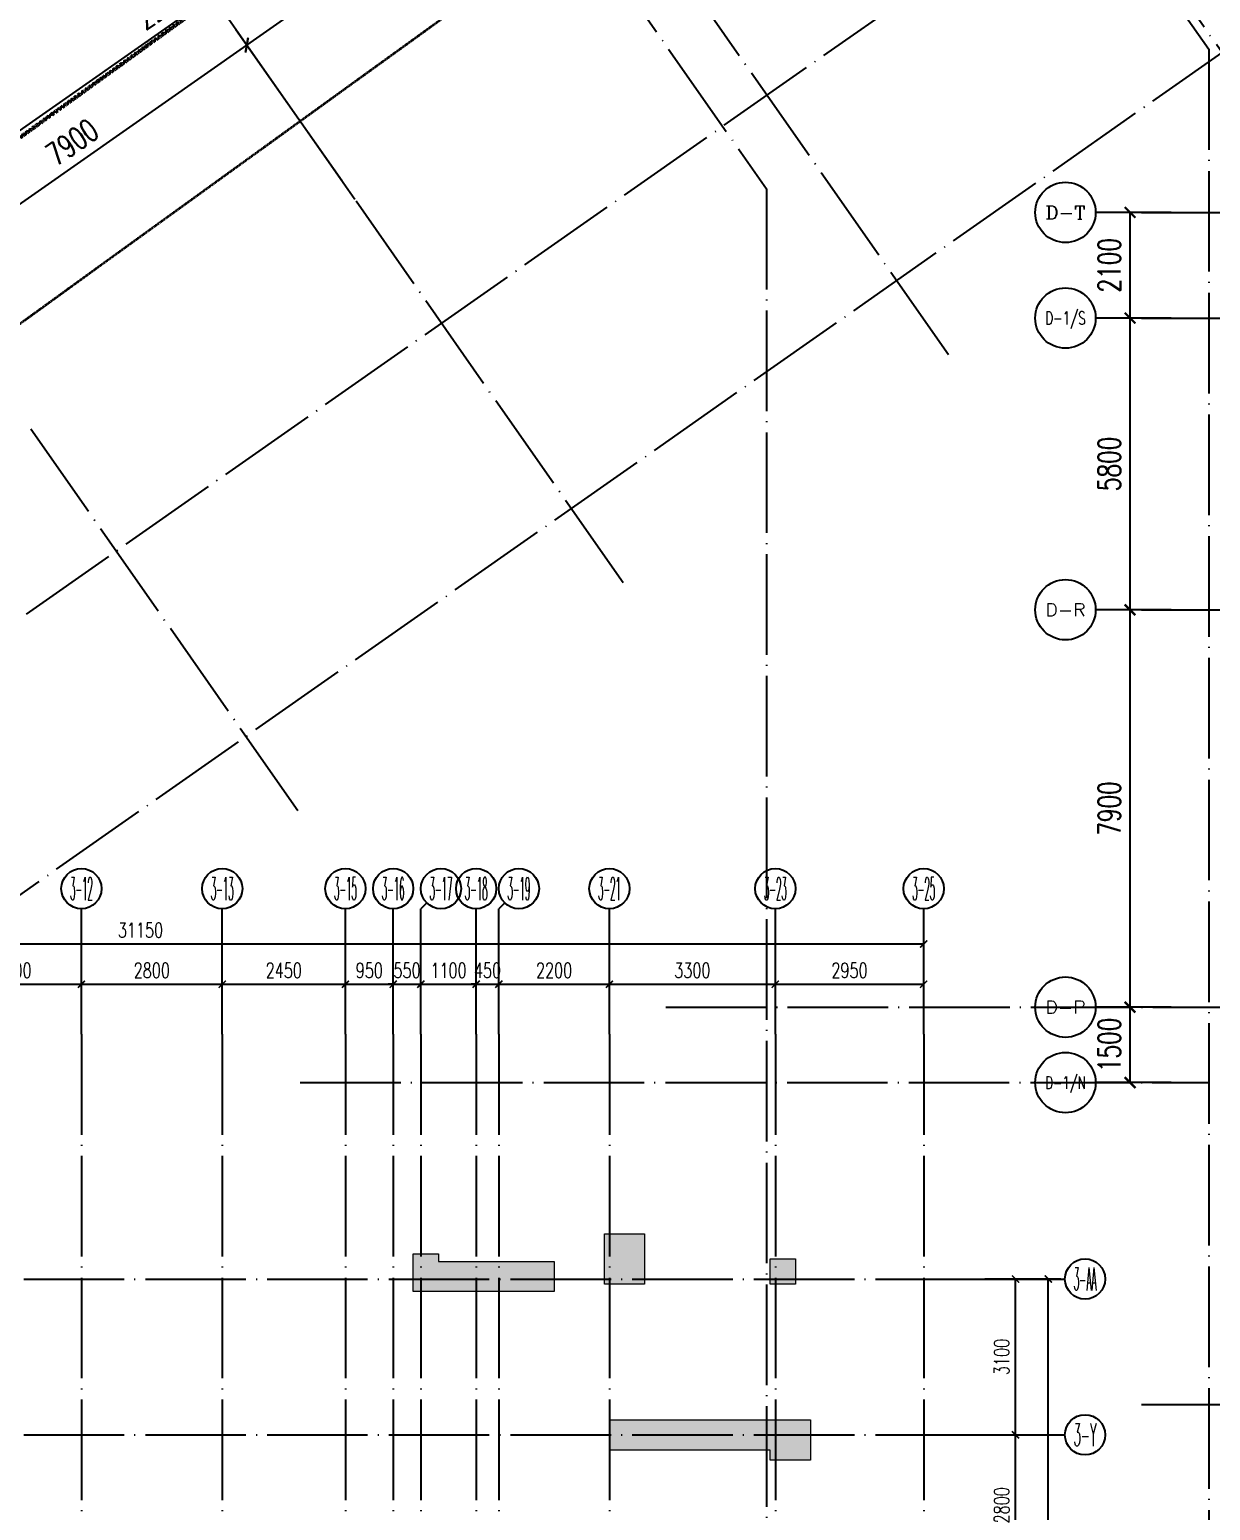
# Model space of a CAD drawing. Header units: millimetres. Extents: x 1089227 to 13101469, y 618865 to 10240562.
# Drawn here: x 2243620 to 2267102, y 4879157 to 4908596 of the extents above; entities that cross this region are included whole.
import ezdxf
from ezdxf.enums import TextEntityAlignment as Align

# ---------------------------------------------------------------- set-up
doc = ezdxf.new("R2010")
doc.units = ezdxf.units.MM
doc.header["$LTSCALE"] = 1000
doc.header["$PDMODE"] = 3
doc.header["$PDSIZE"] = 200
for name, pattern in [('A09-G-CTRL-用地红线+建筑退线_设计区$0$A02-G-MAIN-用地红线+退线_设计区$0$Redline1', [20, 10, -2, 2, -2, 2, -2]), ('A09-G-CTRL-用地红线+建筑退线_设计区$0$Controlline1', [12.8, 8, -1.6, 1.6, -1.6]), ('DOTE', [2.42, 2, -0.2, 0.02, -0.2])]:
    doc.linetypes.add(name, pattern=pattern)
doc.layers.get('0').update_dxf_attribs({"linetype": 'CONTINUOUS'})
doc.layers.get('Defpoints').update_dxf_attribs({"linetype": 'CONTINUOUS'})
for name, color, linetype, lineweight in [('A09-G-CTRL-用地红线+建筑退线_设计区$0$Z-REDL(用地红线)', 10, 'CONTINUOUS', 60), ('A09-G-CTRL-用地红线+建筑退线_设计区$0$Z-REDL-CTRL(建筑控制线)', 40, 'CONTINUOUS', 35), ('S-WALL', 31, 'CONTINUOUS', 0)]:
    doc.layers.add(name, color=color, linetype=linetype, lineweight=lineweight)
for name, color, linetype in [('AXIS', 3, 'CONTINUOUS'), ('AXIS_TEXT', 7, 'CONTINUOUS'), ('C-H', 8, 'CONTINUOUS'), ('DOTE', 1, 'DOTE'), ('PUB_DIM', 3, 'CONTINUOUS')]:
    doc.layers.add(name, color=color, linetype=linetype)
doc.styles.add('_TCH_AXIS', font='COMPLEX', dxfattribs={"bigfont": 'AllInOneBig.shx'})
doc.styles.add('_TCH_DIM_T3', font='SIMPLEX', dxfattribs={"width": 0.705882, "bigfont": 'AllInOneBig.shx'})
doc.styles.add('COMPLEX', font='COMPLEX', dxfattribs={"bigfont": 'AllInOneBig.shx'})
doc.dimstyles.new('_TCH_ARCH&&100', dxfattribs={"dimtxt": 297.5, "dimasz": 100, "dimexe": 250, "dimexo": 300, "dimgap": 126.25, "dimtad": 1, "dimdec": 0, "dimzin": 0, "dimdsep": 46, "dimtxsty": '_TCH_DIM_T3', "dimblk": 'ARCHTICK', "dimcen": 0.09, "dimclrt": 7, "dimazin": 2, "dimtfac": 1, "dimtdec": 0, "dimtix": 1, "dimtmove": 2, "dimatfit": 3, "dimfxl": 0, "dimtolj": 1, "dimtzin": 0, "dimarcsym": 0})
doc.dimstyles.new('_TCH_ARCH&&150', dxfattribs={"dimtxt": 446.25, "dimasz": 150, "dimexe": 375, "dimexo": 450, "dimgap": 189.375, "dimtad": 1, "dimdec": 0, "dimzin": 0, "dimdsep": 46, "dimtxsty": '_TCH_DIM_T3', "dimblk": 'ARCHTICK', "dimcen": 0.09, "dimclrt": 7, "dimazin": 2, "dimtfac": 1, "dimtdec": 0, "dimtix": 1, "dimtmove": 2, "dimatfit": 3, "dimfxl": 0, "dimtolj": 1, "dimtzin": 0, "dimarcsym": 0})

# ---------------------------------------------------------------- blocks, each defined once
blk = doc.blocks.new('0323最综用地红线')
at = {"layer": 'A09-G-CTRL-用地红线+建筑退线_设计区$0$Z-REDL(用地红线)', "color": 1, "linetype": 'A09-G-CTRL-用地红线+建筑退线_设计区$0$A02-G-MAIN-用地红线+退线_设计区$0$Redline1', "ltscale": 0.0005}
blk.add_lwpolyline([(8140691, 3504687), (8118551, 3544286), (8118121, 3545058), (8117658, 3545843), (8116732, 3547370), (8115621, 3549075), (8114626, 3550500), (8113415, 3552157), (8112100, 3553830), (8111334, 3554756), (8144666, 3578217), (8159537, 3589391), (8159695, 3589947), (8198106, 3617684), (8202457, 3620835), (8229924, 3640668)], dxfattribs=at)
at = {"layer": 'A09-G-CTRL-用地红线+建筑退线_设计区$0$Z-REDL-CTRL(建筑控制线)', "linetype": 'A09-G-CTRL-用地红线+建筑退线_设计区$0$Controlline1', "ltscale": 0.0005, "flags": 128}
blk.add_lwpolyline([(8299567, 3686108), (8326626, 3675265), (8336400, 3687495), (8338983, 3690878), (8341712, 3688883), (8341724, 3688834), (8348492, 3681996), (8336495, 3657264), (8335815, 3655857), (8334921, 3653765), (8334408, 3652495), (8333554, 3650188), (8332762, 3647815), (8332296, 3646270), (8331866, 3644682), (8331460, 3643007), (8331063, 3641145), (8330737, 3639422), (8330293, 3636480), (8330017, 3634043), (8329761, 3630317), (8329732, 3627942), (8329763, 3625708), (8329928, 3622644), (8330113, 3620704), (8330325, 3618642), (8330653, 3615645), (8331572, 3606971), (8333151, 3600656), (8334420, 3595620), (8335099, 3592902), (8332162, 3588340), (8329462, 3587873), (8325135, 3587049), (8322510, 3586515), (8319525, 3585891), (8317926, 3585544), (8316578, 3585249), (8315535, 3585011), (8313300, 3584499), (8310791, 3583894), (8309251, 3583537), (8305740, 3582637), (8303918, 3582156), (8302104, 3581668), (8299703, 3581012), (8297227, 3580315), (8295056, 3579682), (8292998, 3579074), (8290643, 3578358), (8288572, 3577710), (8287591, 3577398), (8286161, 3576940), (8284503, 3576401), (8282624, 3575767), (8281086, 3575247), (8278146, 3574222), (8273894, 3572680), (8272471, 3572149), (8271089, 3571640), (8267888, 3570407), (8264331, 3569000), (8260702, 3567515), (8258549, 3566609), (8254947, 3565066), (8252185, 3563832), (8250834, 3563232), (8249176, 3562470), (8247994, 3561930), (8245505, 3560754), (8242980, 3559544), (8239801, 3558013), (8237959, 3557076), (8235838, 3555996), (8233384, 3554698), (8228450, 3552051), (8226178, 3550787), (8222141, 3548504), (8215629, 3544667), (8213710, 3543497), (8193657, 3531175), (8180322, 3522990), (8166408, 3514440), (8156991, 3508658), (8151138, 3505062), (8142685, 3507267), (8121171, 3545747), (8120724, 3546549), (8120233, 3547383), (8119272, 3548967), (8118108, 3550752), (8117067, 3552244), (8115806, 3553970), (8115672, 3554140), (8146431, 3575790), (8162146, 3587599), (8162295, 3588125), (8199863, 3615253), (8204215, 3618404), (8231584, 3638167), (8260590, 3655826), (8295376, 3680010)], close=True, dxfattribs=at)
blk = doc.blocks.new('_AXISO')
blk.add_circle((0, 0), 0.5)
at = {"layer": 'AXIS_TEXT', "style": 'COMPLEX', "width": 1.041667}
blk.add_attdef('A', text='', height=0.56, dxfattribs=at).set_placement((-0.25, -0.28), (0.25, -0.28), align=Align.FIT)
blk = doc.blocks.new('_ArchTick')
at = {"color": 0, "linetype": 'ByBlock', "const_width": 0.3}
blk.add_lwpolyline([(-0.71, -0.71), (0.71, 0.71)], dxfattribs=at)
blk = doc.blocks.new('*D98')
at = {"layer": 'AXIS', "color": 0, "lineweight": -2, "transparency": 16777216}
for p, q in [((-146174, 63712), (-146174, 65456)), ((-115024, 63712), (-115024, 65456)), ((-146174, 65206), (-115024, 65206))]:
    blk.add_line(p, q, dxfattribs=at)
at = {"layer": 'Defpoints', "color": 0, "transparency": 16777216}
for p in [(-115024, 65206), (-146174, 63412), (-115024, 63412)]:
    blk.add_point(p, dxfattribs=at)
at = {"layer": 'AXIS', "color": 0, "lineweight": -2, "transparency": 16777216, "xscale": 100, "yscale": 100, "zscale": 100, "rotation": 180}
blk.add_blockref('_ArchTick', (-146174, 65206), dxfattribs=at)
at = {"layer": 'AXIS', "color": 0, "lineweight": -2, "transparency": 16777216, "xscale": 100, "yscale": 100, "zscale": 100}
blk.add_blockref('_ArchTick', (-115024, 65206), dxfattribs=at)
at = {"layer": 'AXIS', "color": 7, "transparency": 16777216, "insert": (-130599, 65481), "char_height": 297.5, "attachment_point": 5, "style": '_TCH_DIM_T3'}
blk.add_mtext('\\A1;31150', dxfattribs=at)
blk = doc.blocks.new('*D109')
at = {"layer": 'AXIS', "color": 0, "lineweight": -2, "transparency": 16777216}
for p, q in [((-134474, 63712), (-134474, 64656)), ((-131774, 63712), (-131774, 64656)), ((-134474, 64406), (-131774, 64406))]:
    blk.add_line(p, q, dxfattribs=at)
at = {"layer": 'Defpoints', "color": 0, "transparency": 16777216}
for p in [(-131774, 64406), (-134474, 63412), (-131774, 63412)]:
    blk.add_point(p, dxfattribs=at)
at = {"layer": 'AXIS', "color": 0, "lineweight": -2, "transparency": 16777216, "xscale": 100, "yscale": 100, "zscale": 100, "rotation": 180}
blk.add_blockref('_ArchTick', (-134474, 64406), dxfattribs=at)
at = {"layer": 'AXIS', "color": 0, "lineweight": -2, "transparency": 16777216, "xscale": 100, "yscale": 100, "zscale": 100}
blk.add_blockref('_ArchTick', (-131774, 64406), dxfattribs=at)
at = {"layer": 'AXIS', "color": 7, "transparency": 16777216, "insert": (-133124, 64681), "char_height": 297.5, "attachment_point": 5, "style": '_TCH_DIM_T3'}
blk.add_mtext('\\A1;2700', dxfattribs=at)
blk = doc.blocks.new('*D110')
at = {"layer": 'AXIS', "color": 0, "lineweight": -2, "transparency": 16777216}
for p, q in [((-131774, 63712), (-131774, 64656)), ((-128974, 63712), (-128974, 64656)), ((-131774, 64406), (-128974, 64406))]:
    blk.add_line(p, q, dxfattribs=at)
at = {"layer": 'Defpoints', "color": 0, "transparency": 16777216}
for p in [(-128974, 64406), (-131774, 63412), (-128974, 63412)]:
    blk.add_point(p, dxfattribs=at)
at = {"layer": 'AXIS', "color": 0, "lineweight": -2, "transparency": 16777216, "xscale": 100, "yscale": 100, "zscale": 100, "rotation": 180}
blk.add_blockref('_ArchTick', (-131774, 64406), dxfattribs=at)
at = {"layer": 'AXIS', "color": 0, "lineweight": -2, "transparency": 16777216, "xscale": 100, "yscale": 100, "zscale": 100}
blk.add_blockref('_ArchTick', (-128974, 64406), dxfattribs=at)
at = {"layer": 'AXIS', "color": 7, "transparency": 16777216, "insert": (-130374, 64681), "char_height": 297.5, "attachment_point": 5, "style": '_TCH_DIM_T3'}
blk.add_mtext('\\A1;2800', dxfattribs=at)
blk = doc.blocks.new('*D111')
at = {"layer": 'AXIS', "color": 0, "lineweight": -2, "transparency": 16777216}
for p, q in [((-128974, 63712), (-128974, 64656)), ((-126524, 63712), (-126524, 64656)), ((-128974, 64406), (-126524, 64406))]:
    blk.add_line(p, q, dxfattribs=at)
at = {"layer": 'Defpoints', "color": 0, "transparency": 16777216}
for p in [(-126524, 64406), (-128974, 63412), (-126524, 63412)]:
    blk.add_point(p, dxfattribs=at)
at = {"layer": 'AXIS', "color": 0, "lineweight": -2, "transparency": 16777216, "xscale": 100, "yscale": 100, "zscale": 100, "rotation": 180}
blk.add_blockref('_ArchTick', (-128974, 64406), dxfattribs=at)
at = {"layer": 'AXIS', "color": 0, "lineweight": -2, "transparency": 16777216, "xscale": 100, "yscale": 100, "zscale": 100}
blk.add_blockref('_ArchTick', (-126524, 64406), dxfattribs=at)
at = {"layer": 'AXIS', "color": 7, "transparency": 16777216, "insert": (-127749, 64681), "char_height": 297.5, "attachment_point": 5, "style": '_TCH_DIM_T3'}
blk.add_mtext('\\A1;2450', dxfattribs=at)
blk = doc.blocks.new('*D112')
at = {"layer": 'AXIS', "color": 0, "lineweight": -2, "transparency": 16777216}
for p, q in [((-126524, 63712), (-126524, 64656)), ((-125574, 63712), (-125574, 64656)), ((-126524, 64406), (-125574, 64406))]:
    blk.add_line(p, q, dxfattribs=at)
at = {"layer": 'Defpoints', "color": 0, "transparency": 16777216}
for p in [(-125574, 64406), (-126524, 63412), (-125574, 63412)]:
    blk.add_point(p, dxfattribs=at)
at = {"layer": 'AXIS', "color": 0, "lineweight": -2, "transparency": 16777216, "xscale": 100, "yscale": 100, "zscale": 100, "rotation": 180}
blk.add_blockref('_ArchTick', (-126524, 64406), dxfattribs=at)
at = {"layer": 'AXIS', "color": 0, "lineweight": -2, "transparency": 16777216, "xscale": 100, "yscale": 100, "zscale": 100}
blk.add_blockref('_ArchTick', (-125574, 64406), dxfattribs=at)
at = {"layer": 'AXIS', "color": 7, "transparency": 16777216, "insert": (-126049, 64681), "char_height": 297.5, "attachment_point": 5, "style": '_TCH_DIM_T3'}
blk.add_mtext('\\A1;950', dxfattribs=at)
blk = doc.blocks.new('*D113')
at = {"layer": 'AXIS', "color": 0, "lineweight": -2, "transparency": 16777216}
for p, q in [((-125574, 63712), (-125574, 64656)), ((-125024, 63712), (-125024, 64656)), ((-125574, 64406), (-125674, 64406)), ((-125574, 64406), (-125024, 64406)), ((-125024, 64406), (-124924, 64406))]:
    blk.add_line(p, q, dxfattribs=at)
at = {"layer": 'Defpoints', "color": 0, "transparency": 16777216}
for p in [(-125024, 64406), (-125574, 63412), (-125024, 63412)]:
    blk.add_point(p, dxfattribs=at)
at = {"layer": 'AXIS', "color": 0, "lineweight": -2, "transparency": 16777216, "xscale": 100, "yscale": 100, "zscale": 100}
blk.add_blockref('_ArchTick', (-125574, 64406), dxfattribs=at)
at = {"layer": 'AXIS', "color": 0, "lineweight": -2, "transparency": 16777216, "xscale": 100, "yscale": 100, "zscale": 100, "rotation": 180}
blk.add_blockref('_ArchTick', (-125024, 64406), dxfattribs=at)
at = {"layer": 'AXIS', "color": 7, "transparency": 16777216, "insert": (-125299, 64681), "char_height": 297.5, "attachment_point": 5, "style": '_TCH_DIM_T3'}
blk.add_mtext('\\A1;550', dxfattribs=at)
blk = doc.blocks.new('*D114')
at = {"layer": 'AXIS', "color": 0, "lineweight": -2, "transparency": 16777216}
for p, q in [((-125024, 63712), (-125024, 64656)), ((-123924, 63712), (-123924, 64656)), ((-125024, 64406), (-123924, 64406))]:
    blk.add_line(p, q, dxfattribs=at)
at = {"layer": 'Defpoints', "color": 0, "transparency": 16777216}
for p in [(-123924, 64406), (-125024, 63412), (-123924, 63412)]:
    blk.add_point(p, dxfattribs=at)
at = {"layer": 'AXIS', "color": 0, "lineweight": -2, "transparency": 16777216, "xscale": 100, "yscale": 100, "zscale": 100, "rotation": 180}
blk.add_blockref('_ArchTick', (-125024, 64406), dxfattribs=at)
at = {"layer": 'AXIS', "color": 0, "lineweight": -2, "transparency": 16777216, "xscale": 100, "yscale": 100, "zscale": 100}
blk.add_blockref('_ArchTick', (-123924, 64406), dxfattribs=at)
at = {"layer": 'AXIS', "color": 7, "transparency": 16777216, "insert": (-124474, 64681), "char_height": 297.5, "attachment_point": 5, "style": '_TCH_DIM_T3'}
blk.add_mtext('\\A1;1100', dxfattribs=at)
blk = doc.blocks.new('*D115')
at = {"layer": 'AXIS', "color": 0, "lineweight": -2, "transparency": 16777216}
for p, q in [((-123924, 63712), (-123924, 64656)), ((-123474, 63712), (-123474, 64656)), ((-123924, 64406), (-124024, 64406)), ((-123924, 64406), (-123474, 64406)), ((-123474, 64406), (-123374, 64406))]:
    blk.add_line(p, q, dxfattribs=at)
at = {"layer": 'Defpoints', "color": 0, "transparency": 16777216}
for p in [(-123474, 64406), (-123924, 63412), (-123474, 63412)]:
    blk.add_point(p, dxfattribs=at)
at = {"layer": 'AXIS', "color": 0, "lineweight": -2, "transparency": 16777216, "xscale": 100, "yscale": 100, "zscale": 100}
blk.add_blockref('_ArchTick', (-123924, 64406), dxfattribs=at)
at = {"layer": 'AXIS', "color": 0, "lineweight": -2, "transparency": 16777216, "xscale": 100, "yscale": 100, "zscale": 100, "rotation": 180}
blk.add_blockref('_ArchTick', (-123474, 64406), dxfattribs=at)
at = {"layer": 'AXIS', "color": 7, "transparency": 16777216, "insert": (-123699, 64681), "char_height": 297.5, "attachment_point": 5, "style": '_TCH_DIM_T3'}
blk.add_mtext('\\A1;450', dxfattribs=at)
blk = doc.blocks.new('*D116')
at = {"layer": 'AXIS', "color": 0, "lineweight": -2, "transparency": 16777216}
for p, q in [((-123474, 63712), (-123474, 64656)), ((-121274, 63712), (-121274, 64656)), ((-123474, 64406), (-121274, 64406))]:
    blk.add_line(p, q, dxfattribs=at)
at = {"layer": 'Defpoints', "color": 0, "transparency": 16777216}
for p in [(-121274, 64406), (-123474, 63412), (-121274, 63412)]:
    blk.add_point(p, dxfattribs=at)
at = {"layer": 'AXIS', "color": 0, "lineweight": -2, "transparency": 16777216, "xscale": 100, "yscale": 100, "zscale": 100, "rotation": 180}
blk.add_blockref('_ArchTick', (-123474, 64406), dxfattribs=at)
at = {"layer": 'AXIS', "color": 0, "lineweight": -2, "transparency": 16777216, "xscale": 100, "yscale": 100, "zscale": 100}
blk.add_blockref('_ArchTick', (-121274, 64406), dxfattribs=at)
at = {"layer": 'AXIS', "color": 7, "transparency": 16777216, "insert": (-122374, 64681), "char_height": 297.5, "attachment_point": 5, "style": '_TCH_DIM_T3'}
blk.add_mtext('\\A1;2200', dxfattribs=at)
blk = doc.blocks.new('*D117')
at = {"layer": 'AXIS', "color": 0, "lineweight": -2, "transparency": 16777216}
for p, q in [((-121274, 63712), (-121274, 64656)), ((-117974, 63712), (-117974, 64656)), ((-121274, 64406), (-117974, 64406))]:
    blk.add_line(p, q, dxfattribs=at)
at = {"layer": 'Defpoints', "color": 0, "transparency": 16777216}
for p in [(-117974, 64406), (-121274, 63412), (-117974, 63412)]:
    blk.add_point(p, dxfattribs=at)
at = {"layer": 'AXIS', "color": 0, "lineweight": -2, "transparency": 16777216, "xscale": 100, "yscale": 100, "zscale": 100, "rotation": 180}
blk.add_blockref('_ArchTick', (-121274, 64406), dxfattribs=at)
at = {"layer": 'AXIS', "color": 0, "lineweight": -2, "transparency": 16777216, "xscale": 100, "yscale": 100, "zscale": 100}
blk.add_blockref('_ArchTick', (-117974, 64406), dxfattribs=at)
at = {"layer": 'AXIS', "color": 7, "transparency": 16777216, "insert": (-119624, 64681), "char_height": 297.5, "attachment_point": 5, "style": '_TCH_DIM_T3'}
blk.add_mtext('\\A1;3300', dxfattribs=at)
blk = doc.blocks.new('*D118')
at = {"layer": 'AXIS', "color": 0, "lineweight": -2, "transparency": 16777216}
for p, q in [((-117974, 63712), (-117974, 64656)), ((-115024, 63712), (-115024, 64656)), ((-117974, 64406), (-115024, 64406))]:
    blk.add_line(p, q, dxfattribs=at)
at = {"layer": 'Defpoints', "color": 0, "transparency": 16777216}
for p in [(-115024, 64406), (-117974, 63412), (-115024, 63412)]:
    blk.add_point(p, dxfattribs=at)
at = {"layer": 'AXIS', "color": 0, "lineweight": -2, "transparency": 16777216, "xscale": 100, "yscale": 100, "zscale": 100, "rotation": 180}
blk.add_blockref('_ArchTick', (-117974, 64406), dxfattribs=at)
at = {"layer": 'AXIS', "color": 0, "lineweight": -2, "transparency": 16777216, "xscale": 100, "yscale": 100, "zscale": 100}
blk.add_blockref('_ArchTick', (-115024, 64406), dxfattribs=at)
at = {"layer": 'AXIS', "color": 7, "transparency": 16777216, "insert": (-116499, 64681), "char_height": 297.5, "attachment_point": 5, "style": '_TCH_DIM_T3'}
blk.add_mtext('\\A1;2950', dxfattribs=at)
blk = doc.blocks.new('*D160')
at = {"layer": 'AXIS', "color": 0, "lineweight": -2, "transparency": 16777216}
for p, q in [((-113808, 58546), (-112296, 58546)), ((-112546, 22046), (-112546, 58546)), ((-113808, 22046), (-112296, 22046))]:
    blk.add_line(p, q, dxfattribs=at)
at = {"layer": 'Defpoints', "color": 0, "transparency": 16777216}
for p in [(-114108, 58546), (-112546, 58546), (-114108, 22046)]:
    blk.add_point(p, dxfattribs=at)
at = {"layer": 'AXIS', "color": 0, "lineweight": -2, "transparency": 16777216, "xscale": 100, "yscale": 100, "zscale": 100}
for p, rotation in [((-112546, 58546), 90), ((-112546, 22046), 270)]:
    blk.add_blockref('_ArchTick', p, dxfattribs=dict(at, rotation=rotation))
at = {"layer": 'AXIS', "color": 7, "transparency": 16777216, "insert": (-112821, 40296), "char_height": 297.5, "attachment_point": 5, "rotation": 90, "style": '_TCH_DIM_T3'}
blk.add_mtext('\\A1;36500', dxfattribs=at)
blk = doc.blocks.new('*D182')
at = {"layer": 'AXIS', "color": 0, "lineweight": -2, "transparency": 16777216}
for p, q in [((-113808, 55446), (-112947, 55446)), ((-113197, 52646), (-113197, 55446)), ((-113808, 52646), (-112947, 52646))]:
    blk.add_line(p, q, dxfattribs=at)
at = {"layer": 'Defpoints', "color": 0, "transparency": 16777216}
for p in [(-114108, 55446), (-113197, 55446), (-114108, 52646)]:
    blk.add_point(p, dxfattribs=at)
at = {"layer": 'AXIS', "color": 0, "lineweight": -2, "transparency": 16777216, "xscale": 100, "yscale": 100, "zscale": 100}
for p, rotation in [((-113197, 55446), 90), ((-113197, 52646), 270)]:
    blk.add_blockref('_ArchTick', p, dxfattribs=dict(at, rotation=rotation))
at = {"layer": 'AXIS', "color": 7, "transparency": 16777216, "insert": (-113472, 54046), "char_height": 297.5, "attachment_point": 5, "rotation": 90, "style": '_TCH_DIM_T3'}
blk.add_mtext('\\A1;2800', dxfattribs=at)
blk = doc.blocks.new('*D183')
at = {"layer": 'AXIS', "color": 0, "lineweight": -2, "transparency": 16777216}
for p, q in [((-113808, 58546), (-112947, 58546)), ((-113197, 55446), (-113197, 58546)), ((-113808, 55446), (-112947, 55446))]:
    blk.add_line(p, q, dxfattribs=at)
at = {"layer": 'Defpoints', "color": 0, "transparency": 16777216}
for p in [(-114108, 58546), (-113197, 58546), (-114108, 55446)]:
    blk.add_point(p, dxfattribs=at)
at = {"layer": 'AXIS', "color": 0, "lineweight": -2, "transparency": 16777216, "xscale": 100, "yscale": 100, "zscale": 100}
for p, rotation in [((-113197, 58546), 90), ((-113197, 55446), 270)]:
    blk.add_blockref('_ArchTick', p, dxfattribs=dict(at, rotation=rotation))
at = {"layer": 'AXIS', "color": 7, "transparency": 16777216, "insert": (-113472, 56996), "char_height": 297.5, "attachment_point": 5, "rotation": 90, "style": '_TCH_DIM_T3'}
blk.add_mtext('\\A1;3100', dxfattribs=at)
blk = doc.blocks.new('*D470')
at = {"layer": 'AXIS', "color": 0, "lineweight": -2, "transparency": 16777216}
for p, q in [((-36450, 143503), (-39246, 147497)), ((-220421, 20154), (-39031, 147189)), ((-217839, 16468), (-220636, 20461))]:
    blk.add_line(p, q, dxfattribs=at)
at = {"layer": 'Defpoints', "color": 0, "transparency": 16777216}
for p in [(-39031, 147189), (-36192, 143135), (-217581, 16100)]:
    blk.add_point(p, dxfattribs=at)
at = {"layer": 'AXIS', "color": 0, "lineweight": -2, "transparency": 16777216, "xscale": 150, "yscale": 150, "zscale": 150}
for p, rotation in [((-39031, 147189), 35.00532206532372), ((-220421, 20154), 215.0053220653237)]:
    blk.add_blockref('_ArchTick', p, dxfattribs=dict(at, rotation=rotation))
at = {"layer": 'AXIS', "color": 7, "transparency": 16777216, "insert": (-129962, 84010), "char_height": 446.2, "attachment_point": 5, "rotation": 35.0053, "style": '_TCH_DIM_T3'}
blk.add_mtext('\\A1;221450', dxfattribs=at)
blk = doc.blocks.new('*D486')
at = {"layer": 'AXIS', "color": 0, "lineweight": -2, "transparency": 16777216}
for p, q in [((-126591, 80373), (-128700, 83383)), ((-134955, 78544), (-128485, 83076)), ((-133062, 75841), (-135171, 78851))]:
    blk.add_line(p, q, dxfattribs=at)
at = {"layer": 'Defpoints', "color": 0, "transparency": 16777216}
for p in [(-128485, 83076), (-126333, 80004), (-132804, 75473)]:
    blk.add_point(p, dxfattribs=at)
at = {"layer": 'AXIS', "color": 0, "lineweight": -2, "transparency": 16777216, "xscale": 150, "yscale": 150, "zscale": 150}
for p, rotation in [((-128485, 83076), 35.00532206532267), ((-134955, 78544), 215.0053220653227)]:
    blk.add_blockref('_ArchTick', p, dxfattribs=dict(at, rotation=rotation))
at = {"layer": 'AXIS', "color": 7, "transparency": 16777216, "insert": (-131957, 81148), "char_height": 446.2, "attachment_point": 5, "rotation": 35.0053, "style": '_TCH_DIM_T3'}
blk.add_mtext('\\A1;7900', dxfattribs=at)
blk = doc.blocks.new('*D487')
at = {"layer": 'AXIS', "color": 0, "lineweight": -2, "transparency": 16777216}
for p, q in [((-120121, 84905), (-122229, 87915)), ((-128485, 83076), (-122014, 87608)), ((-126591, 80373), (-128700, 83383))]:
    blk.add_line(p, q, dxfattribs=at)
at = {"layer": 'Defpoints', "color": 0, "transparency": 16777216}
for p in [(-122014, 87608), (-119862, 84536), (-126333, 80004)]:
    blk.add_point(p, dxfattribs=at)
at = {"layer": 'AXIS', "color": 0, "lineweight": -2, "transparency": 16777216, "xscale": 150, "yscale": 150, "zscale": 150}
for p, rotation in [((-122014, 87608), 35.00532206532267), ((-128485, 83076), 215.0053220653227)]:
    blk.add_blockref('_ArchTick', p, dxfattribs=dict(at, rotation=rotation))
at = {"layer": 'AXIS', "color": 7, "transparency": 16777216, "insert": (-125486, 85680), "char_height": 446.2, "attachment_point": 5, "rotation": 35.0053, "style": '_TCH_DIM_T3'}
blk.add_mtext('\\A1;7900', dxfattribs=at)
blk = doc.blocks.new('*D504')
at = {"layer": 'Defpoints', "color": 0, "transparency": 16777216}
for p in [(-110920, 63950), (-110104, 63950), (-110104, 62450)]:
    blk.add_point(p, dxfattribs=at)
at = {"layer": 'PUB_DIM', "color": 0, "lineweight": -2, "transparency": 16777216}
for p, q in [((-110554, 63950), (-111295, 63950)), ((-110920, 62450), (-110920, 63950)), ((-110554, 62450), (-111295, 62450))]:
    blk.add_line(p, q, dxfattribs=at)
at = {"layer": 'PUB_DIM', "color": 0, "lineweight": -2, "transparency": 16777216, "xscale": 150, "yscale": 150, "zscale": 150}
for p, rotation in [((-110920, 63950), 90), ((-110920, 62450), 270)]:
    blk.add_blockref('_ArchTick', p, dxfattribs=dict(at, rotation=rotation))
at = {"layer": 'PUB_DIM', "color": 7, "transparency": 16777216, "insert": (-111333, 63200), "char_height": 446.2, "attachment_point": 5, "rotation": 90, "style": '_TCH_DIM_T3'}
blk.add_mtext('\\A1;1500', dxfattribs=at)
blk = doc.blocks.new('*D505')
at = {"layer": 'Defpoints', "color": 0, "transparency": 16777216}
for p in [(-110920, 71850), (-110104, 71850), (-110104, 63950)]:
    blk.add_point(p, dxfattribs=at)
at = {"layer": 'PUB_DIM', "color": 0, "lineweight": -2, "transparency": 16777216}
for p, q in [((-110554, 71850), (-111295, 71850)), ((-110920, 63950), (-110920, 71850)), ((-110554, 63950), (-111295, 63950))]:
    blk.add_line(p, q, dxfattribs=at)
at = {"layer": 'PUB_DIM', "color": 0, "lineweight": -2, "transparency": 16777216, "xscale": 150, "yscale": 150, "zscale": 150}
for p, rotation in [((-110920, 71850), 90), ((-110920, 63950), 270)]:
    blk.add_blockref('_ArchTick', p, dxfattribs=dict(at, rotation=rotation))
at = {"layer": 'PUB_DIM', "color": 7, "transparency": 16777216, "insert": (-111333, 67900), "char_height": 446.2, "attachment_point": 5, "rotation": 90, "style": '_TCH_DIM_T3'}
blk.add_mtext('\\A1;7900', dxfattribs=at)
blk = doc.blocks.new('*D506')
at = {"layer": 'Defpoints', "color": 0, "transparency": 16777216}
for p in [(-110920, 77650), (-110104, 77650), (-110104, 71850)]:
    blk.add_point(p, dxfattribs=at)
at = {"layer": 'PUB_DIM', "color": 0, "lineweight": -2, "transparency": 16777216}
for p, q in [((-110554, 77650), (-111295, 77650)), ((-110920, 71850), (-110920, 77650)), ((-110554, 71850), (-111295, 71850))]:
    blk.add_line(p, q, dxfattribs=at)
at = {"layer": 'PUB_DIM', "color": 0, "lineweight": -2, "transparency": 16777216, "xscale": 150, "yscale": 150, "zscale": 150}
for p, rotation in [((-110920, 77650), 90), ((-110920, 71850), 270)]:
    blk.add_blockref('_ArchTick', p, dxfattribs=dict(at, rotation=rotation))
at = {"layer": 'PUB_DIM', "color": 7, "transparency": 16777216, "insert": (-111333, 74750), "char_height": 446.2, "attachment_point": 5, "rotation": 90, "style": '_TCH_DIM_T3'}
blk.add_mtext('\\A1;5800', dxfattribs=at)
blk = doc.blocks.new('*D507')
at = {"layer": 'Defpoints', "color": 0, "transparency": 16777216}
for p in [(-110920, 79750), (-110104, 79750), (-110104, 77650)]:
    blk.add_point(p, dxfattribs=at)
at = {"layer": 'PUB_DIM', "color": 0, "lineweight": -2, "transparency": 16777216}
for p, q in [((-110554, 79750), (-111295, 79750)), ((-110920, 77650), (-110920, 79750)), ((-110554, 77650), (-111295, 77650))]:
    blk.add_line(p, q, dxfattribs=at)
at = {"layer": 'PUB_DIM', "color": 0, "lineweight": -2, "transparency": 16777216, "xscale": 150, "yscale": 150, "zscale": 150}
for p, rotation in [((-110920, 79750), 90), ((-110920, 77650), 270)]:
    blk.add_blockref('_ArchTick', p, dxfattribs=dict(at, rotation=rotation))
at = {"layer": 'PUB_DIM', "color": 7, "transparency": 16777216, "insert": (-111333, 78700), "char_height": 446.2, "attachment_point": 5, "rotation": 90, "style": '_TCH_DIM_T3'}
blk.add_mtext('\\A1;2100', dxfattribs=at)
blk = doc.blocks.new('QZ-TL-0808')
at = {"layer": 'C-H'}
for points in [[(-81441, -36318), (-80641, -36318), (-80641, -37318), (-81441, -37318)], [(-85241, -37468), (-85241, -36718), (-84741, -36718), (-84741, -36868), (-82441, -36868), (-82441, -37468)], [(-81341, -40018), (-77341, -40018), (-77341, -40818), (-78141, -40818), (-78141, -40618), (-81341, -40618)]]:
    blk.add_hatch(color=256, dxfattribs=at).paths.add_polyline_path(points)
at = {"layer": 'S-WALL'}
for points in [[(-81441, -36318), (-80641, -36318), (-80641, -37318), (-81441, -37318)], [(-85241, -37468), (-85241, -36718), (-84741, -36718), (-84741, -36868), (-82441, -36868), (-82441, -37468)]]:
    blk.add_lwpolyline(points, close=True, dxfattribs=at)
blk.add_lwpolyline([(-81341, -40018), (-77341, -40018), (-77341, -40818), (-78141, -40818), (-78141, -40618), (-81341, -40618), (-81341, -40018)], dxfattribs=at)
blk = doc.blocks.new('1F柱网-0808')
at = {"layer": 'C-H'}
blk.add_hatch(color=256, dxfattribs=at).paths.add_polyline_path([(66739, 111639), (67239, 111639), (67239, 111139), (66739, 111139)])
at = {"layer": 'S-WALL'}
blk.add_lwpolyline([(66739, 111639), (67239, 111639), (67239, 111139), (66739, 111139)], close=True, dxfattribs=at)
blk.add_blockref('QZ-TL-0808', (144880, 148457))
blk = doc.blocks.new('2FJGBZ')
blk.add_blockref('1F柱网-0808', (0, 0))
blk = doc.blocks.new('塔楼轴网260428')
at = {"layer": 'AXIS'}
for p, q in [((-124906.6, 66023.5), (-125023.7, 65906.4)), ((-123356.6, 66023.5), (-123473.7, 65906.4)), ((-131773.7, 63411.5), (-131773.7, 65906.4)), ((-128973.7, 63411.5), (-128973.7, 65906.4)), ((-126523.7, 63411.5), (-126523.7, 65906.4)), ((-125573.7, 63411.5), (-125573.7, 65906.4)), ((-125023.7, 63411.5), (-125023.7, 65906.4)), ((-123923.7, 63411.5), (-123923.7, 65906.4)), ((-123473.7, 63411.5), (-123473.7, 65906.4)), ((-121273.7, 63411.5), (-121273.7, 65906.4)), ((-117973.7, 63411.5), (-117973.7, 65906.4)), ((-115023.7, 63411.5), (-115023.7, 65906.4)), ((-114108.2, 58545.6), (-112214.8, 58545.6)), ((-114108.2, 55447.4), (-112214.8, 55447.4))]:
    blk.add_line(p, q, dxfattribs=at)
at = {"layer": 'DOTE', "color": 14}
for p, q in [((-131773.7, 63411.5), (-131773.7, 18841.8)), ((-128973.7, 63411.5), (-128973.7, 18841.8)), ((-126523.7, 63411.5), (-126523.7, 18841.8)), ((-125573.7, 63411.5), (-125573.7, 18841.8)), ((-125023.7, 63411.5), (-125023.7, 48346)), ((-123923.7, 63411.5), (-123923.7, 18841.8)), ((-123473.7, 63411.5), (-123473.7, 18841.8)), ((-121273.7, 63411.5), (-121273.7, 48345.6)), ((-117973.7, 63411.5), (-117973.7, 33845.6)), ((-115023.7, 63411.5), (-115023.7, 18841.8)), ((-147441.8, 58545.6), (-114108.2, 58545.6)), ((-147441.8, 55445.6), (-114108.2, 55445.6))]:
    blk.add_line(p, q, dxfattribs=at)
at = {"layer": 'AXIS'}
ref = blk.add_blockref('_AXISO', (-131773.7, 66306.4), dxfattribs=dict(at, xscale=800, yscale=800, zscale=800))
ref.add_attrib('A', '3-12', dxfattribs={"layer": 'AXIS_TEXT', "height": 452.55, "style": '_TCH_AXIS', "width": 0.283784}).set_placement((-132000, 66080.1), (-131547.5, 66080.1), align=Align.FIT)
ref = blk.add_blockref('_AXISO', (-128973.7, 66306.4), dxfattribs=dict(at, xscale=800, yscale=800, zscale=800))
ref.add_attrib('A', '3-13', dxfattribs={"layer": 'AXIS_TEXT', "height": 452.55, "style": '_TCH_AXIS', "width": 0.283784}).set_placement((-129200, 66080.1), (-128747.5, 66080.1), align=Align.FIT)
ref = blk.add_blockref('_AXISO', (-126523.7, 66306.4), dxfattribs=dict(at, xscale=800, yscale=800, zscale=800))
ref.add_attrib('A', '3-15', dxfattribs={"layer": 'AXIS_TEXT', "height": 452.55, "style": '_TCH_AXIS', "width": 0.283784}).set_placement((-126750, 66080.1), (-126297.5, 66080.1), align=Align.FIT)
ref = blk.add_blockref('_AXISO', (-125573.7, 66306.4), dxfattribs=dict(at, xscale=800, yscale=800, zscale=800))
ref.add_attrib('A', '3-16', dxfattribs={"layer": 'AXIS_TEXT', "height": 452.55, "style": '_TCH_AXIS', "width": 0.283784}).set_placement((-125800, 66080.1), (-125347.5, 66080.1), align=Align.FIT)
ref = blk.add_blockref('_AXISO', (-124623.7, 66306.4), dxfattribs=dict(at, xscale=800, yscale=800, zscale=800))
ref.add_attrib('A', '3-17', dxfattribs={"layer": 'AXIS_TEXT', "height": 452.55, "style": '_TCH_AXIS', "width": 0.283784}).set_placement((-124850, 66080.1), (-124397.5, 66080.1), align=Align.FIT)
ref = blk.add_blockref('_AXISO', (-123923.7, 66306.4), dxfattribs=dict(at, xscale=800, yscale=800, zscale=800))
ref.add_attrib('A', '3-18', dxfattribs={"layer": 'AXIS_TEXT', "height": 452.55, "style": '_TCH_AXIS', "width": 0.283784}).set_placement((-124150, 66080.1), (-123697.5, 66080.1), align=Align.FIT)
ref = blk.add_blockref('_AXISO', (-123073.7, 66306.4), dxfattribs=dict(at, xscale=800, yscale=800, zscale=800))
ref.add_attrib('A', '3-19', dxfattribs={"layer": 'AXIS_TEXT', "height": 452.55, "style": '_TCH_AXIS', "width": 0.283784}).set_placement((-123300, 66080.1), (-122847.5, 66080.1), align=Align.FIT)
ref = blk.add_blockref('_AXISO', (-121273.7, 66306.4), dxfattribs=dict(at, xscale=800, yscale=800, zscale=800))
ref.add_attrib('A', '3-21', dxfattribs={"layer": 'AXIS_TEXT', "height": 452.55, "style": '_TCH_AXIS', "width": 0.283784}).set_placement((-121500, 66080.1), (-121047.5, 66080.1), align=Align.FIT)
ref = blk.add_blockref('_AXISO', (-117973.7, 66306.4), dxfattribs=dict(at, xscale=800, yscale=800, zscale=800))
ref.add_attrib('A', '3-23', dxfattribs={"layer": 'AXIS_TEXT', "height": 452.55, "style": '_TCH_AXIS', "width": 0.265823}).set_placement((-118200, 66080.1), (-117747.5, 66080.1), align=Align.FIT)
ref = blk.add_blockref('_AXISO', (-115023.7, 66306.4), dxfattribs=dict(at, xscale=800, yscale=800, zscale=800))
ref.add_attrib('A', '3-25', dxfattribs={"layer": 'AXIS_TEXT', "height": 452.55, "style": '_TCH_AXIS', "width": 0.265823}).set_placement((-115250, 66080.1), (-114797.5, 66080.1), align=Align.FIT)
ref = blk.add_blockref('_AXISO', (-111814.8, 58545.6), dxfattribs=dict(at, xscale=800, yscale=800, zscale=800))
ref.add_attrib('A', '3-AA', dxfattribs={"layer": 'AXIS_TEXT', "height": 452.55, "style": '_TCH_AXIS', "width": 0.25}).set_placement((-112041, 58319.3), (-111588.5, 58319.3), align=Align.FIT)
ref = blk.add_blockref('_AXISO', (-111814.8, 55447.4), dxfattribs=dict(at, xscale=800, yscale=800, zscale=800))
ref.add_attrib('A', '3-Y', dxfattribs={"layer": 'AXIS_TEXT', "height": 452.55, "style": '_TCH_AXIS', "width": 0.328125}).set_placement((-112041, 55221.1), (-111588.5, 55221.1), align=Align.FIT)
for p1, p2, distance, picture, middle in [((-146173.7, 63411.5), (-115023.7, 63411.5), 1794.9, '*D98', (-130598.7, 65481.4)), ((-134473.7, 63411.5), (-131773.7, 63411.5), 994.9, '*D109', (-133123.7, 64681.4)), ((-131773.7, 63411.5), (-128973.7, 63411.5), 994.9, '*D110', (-130373.7, 64681.4)), ((-128973.7, 63411.5), (-126523.7, 63411.5), 994.9, '*D111', (-127748.7, 64681.4)), ((-126523.7, 63411.5), (-125573.7, 63411.5), 994.9, '*D112', (-126048.7, 64681.4)), ((-125573.7, 63411.5), (-125023.7, 63411.5), 994.9, '*D113', (-125298.7, 64681.4)), ((-125023.7, 63411.5), (-123923.7, 63411.5), 994.9, '*D114', (-124473.7, 64681.4)), ((-123923.7, 63411.5), (-123473.7, 63411.5), 994.9, '*D115', (-123698.7, 64681.4)), ((-123473.7, 63411.5), (-121273.7, 63411.5), 994.9, '*D116', (-122373.7, 64681.4)), ((-121273.7, 63411.5), (-117973.7, 63411.5), 994.9, '*D117', (-119623.7, 64681.4)), ((-117973.7, 63411.5), (-115023.7, 63411.5), 994.9, '*D118', (-116498.7, 64681.4)), ((-114108.2, 22045.6), (-114108.2, 58545.6), -1561.9, '*D160', (-112821.3, 40295.6)), ((-114108.2, 55445.6), (-114108.2, 58545.6), -911, '*D183', (-113472.2, 56995.6)), ((-114108.2, 52645.6), (-114108.2, 55445.6), -911, '*D182', (-113472.2, 54045.6))]:
    dim = blk.add_aligned_dim(p1=p1, p2=p2, distance=distance, dimstyle='_TCH_ARCH&&100', dxfattribs=at)
    dim.commit()
    dim.dimension.update_dxf_attribs({"geometry": picture, "text_midpoint": middle})
blk = doc.blocks.new('裙房轴网260428')
at = {"layer": 'AXIS'}
for p, q in [((-126333.3, 80004.4), (-129775.2, 84919)), ((-110104.2, 79750), (-111604.2, 79750)), ((-110104.2, 77650), (-111604.2, 77650)), ((-110104.2, 71850), (-111604.2, 71850)), ((-110104.2, 63950), (-111604.2, 63950)), ((-110104.2, 62450), (-111604.2, 62450))]:
    blk.add_line(p, q, dxfattribs=at)
at = {"layer": 'DOTE', "color": 16}
blk.add_line((-224051, 7905.7), (-46757, 132072.8), dxfattribs=at)
at = {"layer": 'DOTE', "color": 16, "linetype": 'DOTE'}
for p, q in [((-221469.5, 4219.8), (-44175.6, 128386.9)), ((-119830.1, 97956.8), (-109350, 82992.6)), ((-127038.1, 92908.6), (-118150, 80217.5)), ((-108056.6, 81450.5), (-113391.6, 89068.2)), ((-114527.5, 76918.7), (-119862.4, 84536.3)), ((-109350, 82992.6), (-109350, -1000)), ((-118150, 80217.5), (-118150, -1000)), ((-120998.4, 72386.8), (-126333.3, 80004.4)), ((-110690, 79750), (-96629.3, 79750)), ((-110690, 77650), (-101870.1, 77650)), ((-127469.2, 67855), (-132804.2, 75472.6)), ((-110690, 71850), (-95801.2, 71850)), ((-120150, 63950), (-1866, 63950)), ((-127421, 62450), (-109350, 62450)), ((-110690, 56050), (-1866, 56050))]:
    blk.add_line(p, q, dxfattribs=at)
at = {"layer": 'AXIS'}
ref = blk.add_blockref('_AXISO', (-112204.2, 79750), dxfattribs=dict(at, xscale=1200, yscale=1200, zscale=1200))
ref.add_attrib('A', 'D-T', dxfattribs={"layer": 'AXIS_TEXT', "height": 265.63, "style": '_TCH_AXIS'}).set_placement((-112602.6, 79617.2), (-111805.7, 79617.2), align=Align.FIT)
ref = blk.add_blockref('_AXISO', (-112204.2, 77650), dxfattribs=dict(at, xscale=1200, yscale=1200, zscale=1200))
ref.add_attrib('A', 'D-1/S', dxfattribs={"layer": 'AXIS_TEXT', "height": 258.35, "style": '_TCH_AXIS', "width": 0.65625}).set_placement((-112603.8, 77520.8), (-111804.5, 77520.8), align=Align.FIT)
ref = blk.add_blockref('_AXISO', (-112204.2, 71850), dxfattribs=dict(at, xscale=1200, yscale=1200, zscale=1200))
ref.add_attrib('A', 'D-R', dxfattribs={"layer": 'AXIS_TEXT', "height": 254.69, "style": '_TCH_AXIS'}).set_placement((-112604.4, 71722.7), (-111803.9, 71722.7), align=Align.FIT)
ref = blk.add_blockref('_AXISO', (-112204.2, 63950), dxfattribs=dict(at, xscale=1200, yscale=1200, zscale=1200))
ref.add_attrib('A', 'D-P', dxfattribs={"layer": 'AXIS_TEXT', "height": 258.24, "style": '_TCH_AXIS'}).set_placement((-112603.8, 63820.9), (-111804.5, 63820.9), align=Align.FIT)
ref = blk.add_blockref('_AXISO', (-112204.2, 62450), dxfattribs=dict(at, xscale=1200, yscale=1200, zscale=1200))
ref.add_attrib('A', 'D-1/N', dxfattribs={"layer": 'AXIS_TEXT', "height": 247.03, "style": '_TCH_AXIS', "width": 0.65625}).set_placement((-112605.6, 62326.5), (-111802.7, 62326.5), align=Align.FIT)
for p1, p2, distance, picture, middle in [((-217580.9, 16099.6), (-36191.5, 143134.9), 4950, '*D470', (-129962.4, 84009.6)), ((-126333.3, 80004.4), (-119862.4, 84536.3), 3750, '*D487', (-125485.7, 85679.9)), ((-132804.2, 75472.6), (-126333.3, 80004.4), 3750, '*D486', (-131956.6, 81148))]:
    dim = blk.add_aligned_dim(p1=p1, p2=p2, distance=distance, dimstyle='_TCH_ARCH&&150', dxfattribs=at)
    dim.commit()
    dim.dimension.update_dxf_attribs({"geometry": picture, "text_midpoint": middle})
at = {"layer": 'PUB_DIM'}
for p1, p2, picture, middle in [((-110104.2, 77650), (-110104.2, 79750), '*D507', (-111332.7, 78700)), ((-110104.2, 71850), (-110104.2, 77650), '*D506', (-111332.7, 74750)), ((-110104.2, 63950), (-110104.2, 71850), '*D505', (-111332.7, 67900)), ((-110104.2, 62450), (-110104.2, 63950), '*D504', (-111332.7, 63200))]:
    dim = blk.add_aligned_dim(p1=p1, p2=p2, distance=816, dimstyle='_TCH_ARCH&&150', dxfattribs=at)
    dim.commit()
    dim.dimension.update_dxf_attribs({"geometry": picture, "text_midpoint": middle})
blk = doc.blocks.new('04地块地下轴网260428')
for name in ['裙房轴网260428', '塔楼轴网260428']:
    blk.add_blockref(name, (0, 0))

msp = doc.modelspace()

# ---------------------------------------------------------------- block references
for name, p in [('2FJGBZ', (2191610.598, 4772518.421)), ('0323最综用地红线', (-5959157.568, 1285525.343)), ('04地块地下轴网260428', (2376423.723, 4825211.796))]:
    msp.add_blockref(name, p)

doc.saveas('drawing.dxf')
